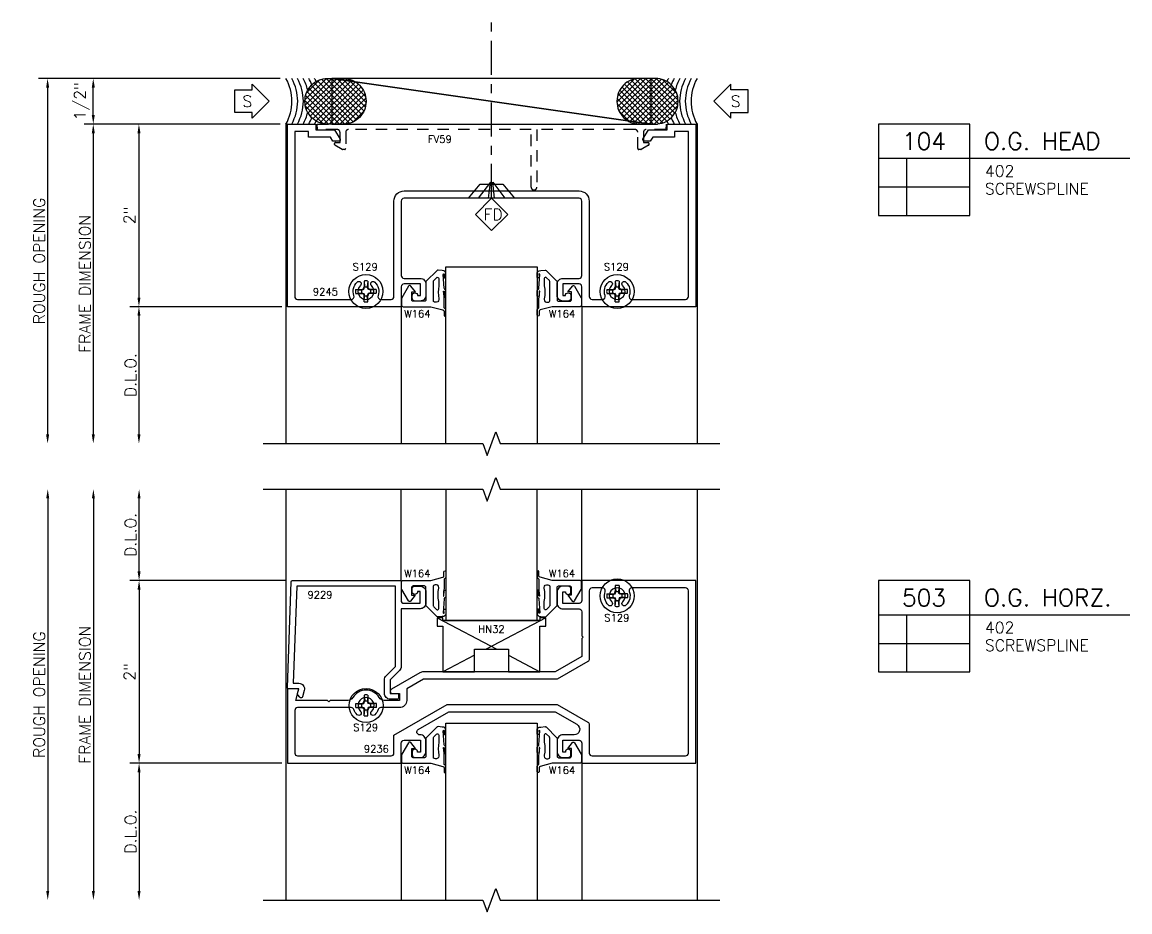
# Model space of a CAD drawing. Header units: inches. Extents: x -1 to 102, y -34 to 13.
# Drawn here: x 85.88 to 98.01, y -26.6 to -16.85 of the extents above; entities that cross this region are included whole.
import ezdxf
from ezdxf.enums import TextEntityAlignment as Align

# ---------------------------------------------------------------- set-up
doc = ezdxf.new("R2010")
doc.units = ezdxf.units.IN
doc.header["$LTSCALE"] = 0.5
doc.header["$MEASUREMENT"] = 0
for name, pattern in [('CENTER', [2, 1.25, -0.25, 0.25, -0.25]), ('CENTER2', [1.125, 0.75, -0.125, 0.125, -0.125]), ('HIDDEN', [0.375, 0.25, -0.125])]:
    doc.linetypes.add(name, pattern=pattern)
for name, color, linetype in [('EFCO_BackerRod', 3, 'Continuous'), ('EFCO_BackerRod_Hatch', 9, 'Continuous'), ('EFCO_Detail_BreakLines', 1, 'Continuous'), ('EFCO_Detail_Dim', 1, 'Continuous'), ('EFCO_Detail_Shims', 5, 'Continuous'), ('EFCO_Detail_Symbols', 5, 'Continuous'), ('EFCO_Detail_Symbols_Text', 3, 'Continuous'), ('EFCO_Die', 7, 'Continuous'), ('EFCO_Die_BackGround', 9, 'Continuous'), ('EFCO_Die_Text', 6, 'Continuous'), ('EFCO_Die_Vinyl', 3, 'Continuous'), ('EFCO_Fasteners', 3, 'Continuous'), ('EFCO_Fasteners_Text', 1, 'Continuous'), ('EFCO_Glass', 4, 'Continuous'), ('EFCO_Glazing_Gasket', 3, 'Continuous'), ('EFCO_GlazingBlock', 3, 'Continuous'), ('EFCO_LT_Center', 1, 'CENTER'), ('EFCO_Silicone', 8, 'Continuous'), ('ZE-ANNO-SYMB', 3, 'Continuous'), ('ZE-GLAZ-FSNR', 3, 'Continuous')]:
    doc.layers.add(name, color=color, linetype=linetype)
doc.styles.add('EFCO', font='arial.ttf')
doc.styles.add('ROMANS', font='romans.shx')
doc.styles.add('simplex', font='simplex.shx')
doc.styles.get("Standard").update_dxf_attribs({"font": 'simplex.shx'})
doc.dimstyles.new('STD1', dxfattribs={"dimtxt": 0.125, "dimasz": 0.1, "dimexe": 0.1, "dimexo": 0.0625, "dimgap": 0.03, "dimtad": 1, "dimdec": 5, "dimzin": 4, "dimdsep": 46, "dimlunit": 4, "dimtxsty": 'EFCO', "dimcen": 0.09, "dimclrd": 1, "dimclre": 1, "dimclrt": 3, "dimazin": 0, "dimtfac": 1, "dimtdec": 5, "dimtmove": 0, "dimatfit": 3, "dimfxl": 1, "dimfrac": 2, "dimtolj": 1, "dimtzin": 0, "dimarcsym": 0})

# ---------------------------------------------------------------- blocks, each defined once
blk = doc.blocks.new('*D346')
at = {"layer": 'Defpoints', "color": 0, "transparency": 16777216}
for p in [(0, 0), (-1.61, -2), (0.015, -2)]:
    blk.add_point(p, dxfattribs=at)
at = {"layer": 'EFCO_Detail_Dim', "color": 1, "lineweight": -2, "transparency": 16777216}
for p, q in [((-0.063, 0), (-1.71, 0)), ((-1.61, -0.1), (-1.61, -1.9)), ((-0.047, -2), (-1.71, -2))]:
    blk.add_line(p, q, dxfattribs=at)
at = {"layer": 'EFCO_Detail_Dim', "color": 1, "transparency": 16777216}
for points in [[(-1.626, -0.1), (-1.593, -0.1), (-1.61, 0)], [(-1.626, -1.9), (-1.593, -1.9), (-1.61, -2)]]:
    blk.add_solid(points, dxfattribs=at)
at = {"layer": 'EFCO_Detail_Dim', "color": 3, "transparency": 16777216, "insert": (-1.714, -1), "char_height": 0.125, "attachment_point": 5, "rotation": 90, "style": 'ROMANS'}
blk.add_mtext('\\A1;2"', dxfattribs=at)
blk = doc.blocks.new('*D347')
at = {"layer": 'Defpoints', "color": 0, "transparency": 16777216}
for p in [(0.015, -2), (-1.61, -3.5), (0, -3.5)]:
    blk.add_point(p, dxfattribs=at)
at = {"layer": 'EFCO_Detail_Dim', "color": 1, "lineweight": -2, "transparency": 16777216}
for p, q in [((-0.047, -2), (-1.71, -2)), ((-1.61, -2.1), (-1.61, -3.4))]:
    blk.add_line(p, q, dxfattribs=at)
at = {"layer": 'EFCO_Detail_Dim', "color": 1, "transparency": 16777216}
for points in [[(-1.626, -2.1), (-1.593, -2.1), (-1.61, -2)], [(-1.626, -3.4), (-1.593, -3.4), (-1.61, -3.5)]]:
    blk.add_solid(points, dxfattribs=at)
at = {"layer": 'EFCO_Detail_Dim', "color": 3, "transparency": 16777216, "insert": (-1.702, -2.75), "char_height": 0.125, "attachment_point": 5, "rotation": 90, "style": 'ROMANS'}
blk.add_mtext('\\A1;D.L.O.', dxfattribs=at)
blk = doc.blocks.new('*D348')
at = {"layer": 'Defpoints', "color": 0, "transparency": 16777216}
for p in [(0, 0), (-2.11, -3.5), (0, -3.5)]:
    blk.add_point(p, dxfattribs=at)
at = {"layer": 'EFCO_Detail_Dim', "color": 1, "lineweight": -2, "transparency": 16777216}
for p, q in [((-0.063, 0), (-2.21, 0)), ((-2.11, -0.1), (-2.11, -3.4))]:
    blk.add_line(p, q, dxfattribs=at)
at = {"layer": 'EFCO_Detail_Dim', "color": 1, "transparency": 16777216}
for points in [[(-2.126, -0.1), (-2.093, -0.1), (-2.11, 0)], [(-2.126, -3.4), (-2.093, -3.4), (-2.11, -3.5)]]:
    blk.add_solid(points, dxfattribs=at)
at = {"layer": 'EFCO_Detail_Dim', "color": 3, "transparency": 16777216, "insert": (-2.202, -1.75), "char_height": 0.125, "attachment_point": 5, "rotation": 90, "style": 'ROMANS'}
blk.add_mtext('\\A1;FRAME DIMENSION', dxfattribs=at)
blk = doc.blocks.new('*D345')
at = {"layer": 'Defpoints', "color": 0, "transparency": 16777216}
for p in [(0.001, 0.5), (-2.61, -3.5), (0, -3.5)]:
    blk.add_point(p, dxfattribs=at)
at = {"layer": 'EFCO_Detail_Dim', "color": 1, "lineweight": -2, "transparency": 16777216}
for p, q in [((-0.062, 0.5), (-2.71, 0.5)), ((-2.61, 0.4), (-2.61, -3.4))]:
    blk.add_line(p, q, dxfattribs=at)
at = {"layer": 'EFCO_Detail_Dim', "color": 1, "transparency": 16777216}
for points in [[(-2.626, 0.4), (-2.593, 0.4), (-2.61, 0.5)], [(-2.626, -3.4), (-2.593, -3.4), (-2.61, -3.5)]]:
    blk.add_solid(points, dxfattribs=at)
at = {"layer": 'EFCO_Detail_Dim', "color": 3, "transparency": 16777216, "insert": (-2.702, -1.5), "char_height": 0.125, "attachment_point": 5, "rotation": 90, "style": 'ROMANS'}
blk.add_mtext('\\A1;ROUGH OPENING', dxfattribs=at)
blk = doc.blocks.new('*D344')
at = {"layer": 'Defpoints', "color": 0, "transparency": 16777216}
for p in [(-2.11, 0.5), (0, 0.5), (0, 0)]:
    blk.add_point(p, dxfattribs=at)
at = {"layer": 'EFCO_Detail_Dim', "color": 1, "lineweight": -2, "transparency": 16777216}
for p, q in [((-0.063, 0.5), (-2.21, 0.5)), ((-2.11, 0.1), (-2.11, 0.4)), ((-0.063, 0), (-2.21, 0))]:
    blk.add_line(p, q, dxfattribs=at)
at = {"layer": 'EFCO_Detail_Dim', "color": 1, "transparency": 16777216}
for points in [[(-2.126, 0.4), (-2.093, 0.4), (-2.11, 0.5)], [(-2.126, 0.1), (-2.093, 0.1), (-2.11, 0)]]:
    blk.add_solid(points, dxfattribs=at)
at = {"layer": 'EFCO_Detail_Dim', "color": 3, "transparency": 16777216, "insert": (-2.235, 0.25), "char_height": 0.125, "attachment_point": 5, "rotation": 90, "style": 'ROMANS'}
blk.add_mtext('\\A1;1/2"', dxfattribs=at)
blk = doc.blocks.new('9245')
at = {"layer": 'EFCO_Die'}
blk.add_lwpolyline([(1.516, 0.124, -0.414214), (1.454, 0.062), (1.397, 0.062, -0.414214), (1.366, 0.093), (1.366, 0.122, -1), (1.426, 0.122), (1.456, 0.122), (1.456, 0.25), (1.277, 0.25, 0.414214), (1.246, 0.219), (1.246, 0), (0, 0), (0, 2), (0.312, 2), (0.312, 1.938), (0.517, 1.938), (0.577, 1.834, -0.57735), (0.564, 1.812), (0.498, 1.812), (0.471, 1.858), (0.232, 1.858), (0.232, 1.92), (0.08, 1.92), (0.08, 0.111, 0.414214), (0.111, 0.08), (0.698, 0.08, 0.515676), (0.728, 0.121, -0.296645), (0.764, 0.269, -1), (0.8, 0.232, 2.536999), (0.92, 0.232, -1), (0.956, 0.269, -0.296645), (0.992, 0.121, 0.515676), (1.022, 0.08), (1.135, 0.08, 0.414214), (1.166, 0.111), (1.166, 1.157, -0.414214), (1.277, 1.268), (3.193, 1.268, -0.414214), (3.304, 1.157), (3.304, 0.111, 0.414214), (3.335, 0.08), (3.448, 0.08, 0.515676), (3.478, 0.121, -0.296645), (3.514, 0.269, -1), (3.55, 0.232, 2.536999), (3.67, 0.232, -1), (3.706, 0.269, -0.296645), (3.742, 0.121, 0.515676), (3.772, 0.08), (4.359, 0.08, 0.414214), (4.39, 0.111), (4.39, 1.92), (4.238, 1.92), (4.238, 1.858), (3.999, 1.858), (3.972, 1.812), (3.906, 1.812, -0.57735), (3.893, 1.834), (3.953, 1.938), (4.158, 1.938), (4.158, 2), (4.47, 2), (4.47, 0), (3.224, 0), (3.224, 0.219, 0.414214), (3.193, 0.25), (3.014, 0.25), (3.014, 0.122), (3.044, 0.122, -1), (3.104, 0.122), (3.104, 0.093, -0.414214), (3.073, 0.062), (3.016, 0.062, -0.414214), (2.954, 0.124), (2.954, 0.248, -0.414214), (3.016, 0.31), (3.193, 0.31, 0.414214), (3.224, 0.341), (3.224, 1.157, 0.414214), (3.193, 1.188), (1.277, 1.188, 0.414214), (1.246, 1.157), (1.246, 0.341, 0.414214), (1.277, 0.31), (1.454, 0.31, -0.414214), (1.516, 0.248)], format="xyb", close=True, dxfattribs=at)
at = {"layer": 'EFCO_Die_Text', "ltscale": 0.5, "style": 'ROMANS', "flags": 8}
blk.add_attdef('DIENO', text='', height=0.08, dxfattribs=at).set_placement((0.416, 0.164), align=Align.MIDDLE_CENTER)
blk = doc.blocks.new('SLQ8HD')
at = {"layer": 'EFCO_Fasteners'}
for p, q in [((-0.113, 0.021), (-0.05, 0.021)), ((-0.113, 0.021), (-0.049, 0.015)), ((-0.05, 0.021), (-0.028, 0.028)), ((-0.049, 0.015), (-0.05, 0.021)), ((-0.049, 0.015), (-0.023, 0.023)), ((-0.049, 0.015), (-0.049, -0.015)), ((-0.028, 0.028), (-0.021, 0.05)), ((-0.023, 0.023), (-0.028, 0.028)), ((-0.023, 0.023), (-0.015, 0.049)), ((-0.021, 0.113), (-0.021, 0.05)), ((-0.021, 0.113), (-0.015, 0.049)), ((-0.015, 0.049), (-0.021, 0.05)), ((-0.015, 0.049), (0.015, 0.049)), ((0.021, 0.113), (0.015, 0.049)), ((0.015, 0.049), (0.021, 0.05)), ((0.023, 0.023), (0.015, 0.049)), ((0.021, 0.113), (0.021, 0.05)), ((0.028, 0.028), (0.021, 0.05)), ((0.023, 0.023), (0.028, 0.028)), ((0.049, 0.015), (0.023, 0.023)), ((0.05, 0.021), (0.028, 0.028)), ((0.049, 0.015), (0.05, 0.021)), ((0.113, 0.021), (0.049, 0.015)), ((0.049, 0.015), (0.049, -0.015)), ((0.113, 0.021), (0.05, 0.021)), ((-0.113, -0.021), (-0.049, -0.015)), ((-0.113, -0.021), (-0.05, -0.021)), ((-0.049, -0.015), (-0.05, -0.021)), ((-0.05, -0.021), (-0.028, -0.028)), ((-0.049, -0.015), (-0.023, -0.023)), ((-0.023, -0.023), (-0.028, -0.028)), ((-0.028, -0.028), (-0.021, -0.05)), ((-0.023, -0.023), (-0.015, -0.049)), ((-0.015, -0.049), (-0.021, -0.05)), ((-0.021, -0.113), (-0.015, -0.049)), ((-0.021, -0.113), (-0.021, -0.05)), ((-0.015, -0.049), (0.015, -0.049)), ((0.023, -0.023), (0.015, -0.049)), ((0.015, -0.049), (0.021, -0.05)), ((0.021, -0.113), (0.015, -0.049)), ((0.028, -0.028), (0.021, -0.05)), ((0.021, -0.113), (0.021, -0.05)), ((0.049, -0.015), (0.023, -0.023)), ((0.023, -0.023), (0.028, -0.028)), ((0.05, -0.021), (0.028, -0.028)), ((0.049, -0.015), (0.05, -0.021)), ((0.113, -0.021), (0.049, -0.015)), ((0.113, -0.021), (0.05, -0.021))]:
    blk.add_line(p, q, dxfattribs=at)
blk.add_circle((0, 0), 0.186, dxfattribs=at)
for start, end in [(169.5432, 190.4568), (79.5432, 100.4568), (349.5432, 10.4568), (259.5432, 280.4568)]:
    blk.add_arc((0, 0), 0.115, start, end, dxfattribs=at)
blk = doc.blocks.new('S129HD')
at = {"layer": 'EFCO_Fasteners'}
blk.add_blockref('SLQ8HD', (0, 0), dxfattribs=at)
blk = doc.blocks.new('Callout')
at = {"layer": 'EFCO_Detail_Symbols'}
for p, q in [((0, 0), (0, -1)), ((1, 0), (0, 0)), ((1, -1), (1, 0)), ((0, -0.375), (1, -0.375)), ((0.313, -1), (0.313, -0.375)), ((1, -0.375), (2.753, -0.375)), ((0, -0.688), (1, -0.688)), ((0, -1), (1, -1))]:
    blk.add_line(p, q, dxfattribs=at)
at = {"layer": 'EFCO_Detail_Symbols_Text'}
for tag, height, p in [('DETAIL', 0.188, (0.5, -0.188)), ('SIM.', 0.125, (-0.24, -0.531)), ('REF.', 0.125, (0.156, -0.531)), ('REF.', 0.125, (0.657, -0.531)), ('SIM.', 0.125, (-0.24, -0.844)), ('REF.', 0.125, (0.156, -0.844)), ('REF.', 0.125, (0.657, -0.844))]:
    blk.add_attdef(tag, text='', height=height, dxfattribs=at).set_placement(p, align=Align.MIDDLE_CENTER)
for tag, height, p in [('DES.', 0.188, (1.155, -0.188)), ('SERIES', 0.125, (1.167, -0.515))]:
    blk.add_attdef(tag, text='', height=height, dxfattribs=at).set_placement(p, align=Align.MIDDLE_LEFT)
for p in [(1.167, -0.772), (1.167, -0.965)]:
    blk.add_attdef('MISC.', p, '', height=0.125, dxfattribs=at)
blk = doc.blocks.new('*U351')
at = {"layer": 'EFCO_BackerRod_Hatch'}
h = blk.add_hatch(dxfattribs=at)
h.set_pattern_fill('ANSI37', color=256, scale=0.333333, style=0)
h.set_pattern_definition([(45, (-2e-13, 0.5), (-0.0294628, 0.0294628), []), (135, (-2e-13, 0.5), (-0.0294628, -0.0294628), [])])
h.paths.add_polyline_path([(0.207, 0.25, 0.416578), (0.455, 0), (0.629, 0, 0.416578), (0.877, 0.25, 0.416578), (0.629, 0.5), (0.455, 0.5, 0.416578)])
h = blk.add_hatch(dxfattribs=at)
h.set_pattern_fill('ANSI37', color=256, scale=0.333333, style=0)
h.set_pattern_definition([(135, (4.5, 0.5), (0.0294628, 0.0294628), []), (45, (4.5, 0.5), (0.0294628, -0.0294628), [])])
h.paths.add_polyline_path([(4.045, 0.5), (3.871, 0.5, 0.416578), (3.623, 0.25, 0.416578), (3.871, 0), (4.045, 0, 0.416578), (4.293, 0.25, 0.416578)])
at = {"layer": 'EFCO_BackerRod'}
for points in [[(0.207, 0.248), (0.207, 0.252, -0.414214), (0.455, 0.5), (0.629, 0.5, -0.414214), (0.877, 0.252), (0.877, 0.248, -0.414214), (0.629, 0), (0.455, 0, -0.414214)], [(4.293, 0.248), (4.293, 0.252, 0.414214), (4.045, 0.5), (3.871, 0.5, 0.414214), (3.623, 0.252), (3.623, 0.248, 0.414214), (3.871, 0), (4.045, 0, 0.414214)]]:
    blk.add_lwpolyline(points, format="xyb", close=True, dxfattribs=at)
at = {"layer": 'EFCO_Detail_Shims'}
for points in [[(0.501, 0.5), (0.501, 0), (3.999, 0), (3.999, 0.5)], [(0.501, 0.5), (3.999, 0)]]:
    blk.add_lwpolyline(points, close=True, dxfattribs=at)
at = {"layer": 'EFCO_Detail_Symbols'}
for points in [[(-0.185, 0.25), (-0.372, 0.063), (-0.372, 0.125), (-0.56, 0.125), (-0.56, 0.375), (-0.372, 0.375), (-0.372, 0.438)], [(4.685, 0.25), (4.872, 0.063), (4.872, 0.125), (5.06, 0.125), (5.06, 0.375), (4.872, 0.375), (4.872, 0.438)]]:
    blk.add_lwpolyline(points, close=True, dxfattribs=at)
at = {"layer": 'EFCO_Silicone'}
for centre, start, end in [((-0.445, 0.25), 330.6454, 29.3546), ((-0.382, 0.25), 330.6454, 29.3546), ((-0.32, 0.25), 330.6454, 29.3546), ((-0.257, 0.25), 13.8889, 29.3546), ((-0.195, 0.25), 20.708, 29.3546), ((-0.132, 0.25), 25.0834, 29.3546), ((4.632, 0.25), 150.6454, 154.9166), ((4.695, 0.25), 150.6454, 159.292), ((4.757, 0.25), 150.6454, 166.1111), ((4.82, 0.25), 150.6454, 209.3546), ((4.882, 0.25), 150.6454, 209.3546), ((4.945, 0.25), 150.6454, 209.3546), ((-0.257, 0.25), 330.6454, 346.1111), ((4.757, 0.25), 193.8889, 209.3546), ((-0.195, 0.25), 330.6454, 339.292), ((-0.132, 0.25), 330.6454, 334.9166), ((4.632, 0.25), 205.0834, 209.3546), ((4.695, 0.25), 200.708, 209.3546)]:
    blk.add_arc(centre, 0.51, start, end, dxfattribs=at)
at = {"layer": 'EFCO_Detail_Symbols_Text', "style": 'simplex'}
for rotation, p in [(360, (-0.423, 0.25)), (0, (4.923, 0.25))]:
    blk.add_text('S', height=0.125, rotation=rotation, dxfattribs=at).set_placement(p, align=Align.MIDDLE_CENTER)
blk = doc.blocks.new('FV59')
at = {"layer": 'EFCO_Die_Vinyl', "linetype": 'HIDDEN'}
blk.add_lwpolyline([(0.09, 0.322), (0.268, 0.322, -0.414214), (0.278, 0.312), (0.278, 0.289, -0.131652), (0.277, 0.284), (0.231, 0.205, -0.767327), (0.203, 0.212), (0.203, 0.26), (0.09, 0.26, 0.414214), (0.06, 0.23), (0.06, 0.015), (0, 0.01), (0, 3.832), (0.06, 3.827), (0.06, 3.612, 0.414214), (0.09, 3.582), (0.203, 3.582), (0.203, 3.63, -0.767327), (0.231, 3.638), (0.277, 3.558, -0.131652), (0.278, 3.553), (0.278, 3.53, -0.414214), (0.268, 3.52), (0.09, 3.52, 0.414214), (0.06, 3.49), (0.06, 2.415), (0.691, 2.415, -0.414214), (0.722, 2.384, -0.414214), (0.691, 2.353), (0.06, 2.353), (0.06, 0.352, 0.414214)], format="xyb", close=True, dxfattribs=at)
at = {"layer": 'EFCO_Die_Text', "style": 'ROMANS', "flags": 8}
blk.add_attdef('VINO', text='', height=0.08, rotation=90, dxfattribs=at).set_placement((0.165, 1.353), align=Align.MIDDLE_CENTER)
blk = doc.blocks.new('s40Xg414HD')
at = {"layer": 'EFCO_Die_BackGround'}
for p, q in [((0, 0), (0, -1.5)), ((1.978, 0), (1.978, -1.5))]:
    blk.add_line(p, q, dxfattribs=at)
at = {"layer": 'EFCO_Glass'}
blk.add_lwpolyline([(0.489, -1.5), (0.489, 0.438), (1.489, 0.438), (1.489, -1.5)], dxfattribs=at)
at = {"layer": 'EFCO_Glazing_Gasket'}
for points in [[(0.27, 0.075, -0.414214), (0.255, 0.06), (0.13, 0.06, -0.414214), (0.115, 0.075), (0.115, 0.162), (0.155, 0.162), (0.104, 0.226, 0.526181), (0.079, 0.224), (0.007, 0.098, 0.131651), (0.005, 0.091), (0.005, 0.015, 0.414214), (0.02, 0), (0.325, 0), (0.457, -0.035, -0.339454), (0.469, -0.05), (0.469, -0.094, 0.999995), (0.489, -0.094), (0.489, -0.035, 0.339454), (0.477, -0.02, -0.265356), (0.47, -0.006), (0.47, 0.077), (0.469, 0.113), (0.462, 0.168, -0.540308), (0.466, 0.171), (0.469, 0.168), (0.469, 0.115, 1), (0.489, 0.115), (0.489, 0.175, 0.303409), (0.479, 0.189, -0.339454), (0.47, 0.202), (0.461, 0.354, -0.493143), (0.471, 0.359), (0.469, 0.322, 0.999997), (0.489, 0.327), (0.489, 0.374), (0.476, 0.389), (0.467, 0.393), (0.45, 0.395), (0.403, 0.4, 0.198916), (0.392, 0.396), (0.274, 0.278, 0.198912), (0.27, 0.267)], [(1.704, 0.278, -0.198912), (1.708, 0.267), (1.708, 0.075, 0.414214), (1.723, 0.06), (1.848, 0.06, 0.414214), (1.863, 0.075), (1.863, 0.162), (1.823, 0.162), (1.874, 0.226, -0.526181), (1.899, 0.224), (1.971, 0.098, -0.131651), (1.973, 0.091), (1.973, 0.015, -0.414214), (1.958, 0), (1.653, 0), (1.521, -0.035, 0.339454), (1.509, -0.05), (1.509, -0.094, -0.999995), (1.489, -0.094), (1.489, -0.035, -0.339454), (1.501, -0.02, 0.265356), (1.508, -0.006), (1.508, 0.077), (1.509, 0.113), (1.516, 0.168, 0.540308), (1.512, 0.171), (1.509, 0.168), (1.509, 0.115, -1), (1.489, 0.115), (1.489, 0.175, -0.303409), (1.499, 0.189, 0.339454), (1.508, 0.202), (1.517, 0.354, 0.493143), (1.507, 0.359), (1.509, 0.322, -0.999997), (1.489, 0.327), (1.489, 0.374), (1.502, 0.389), (1.511, 0.393), (1.528, 0.395), (1.575, 0.4, -0.198916), (1.586, 0.396)]]:
    blk.add_lwpolyline(points, format="xyb", close=True, dxfattribs=at)
for points in [[(0.412, 0.086), (0.412, 0.077, -0.493145), (0.374, 0.048), (0.363, 0.051, -0.339452), (0.352, 0.065), (0.352, 0.277, -0.198921), (0.356, 0.287), (0.386, 0.317, -0.66817), (0.412, 0.307), (0.412, 0.229, 0.098096), (0.412, 0.086)], [(1.566, 0.086), (1.566, 0.077, 0.493145), (1.604, 0.048), (1.615, 0.051, 0.339452), (1.626, 0.065), (1.626, 0.277, 0.198921), (1.622, 0.287), (1.592, 0.317, 0.66817), (1.566, 0.307), (1.566, 0.229, -0.098096), (1.566, 0.086)]]:
    blk.add_lwpolyline(points, format="xyb", dxfattribs=at)
at = {"layer": 'EFCO_Die_Text', "color": 1, "style": 'simplex'}
for p in [(0.033, -0.117), (1.617, -0.117)]:
    blk.add_text('W164', height=0.08, dxfattribs=at).set_placement(p)
blk = doc.blocks.new('Generic FD Symbol')
at = {"layer": 'EFCO_Detail_Symbols'}
blk.add_lwpolyline([(0.177, 0.177), (0, 0), (0.177, -0.177), (0.354, 0)], close=True, dxfattribs=at)
at = {"layer": 'EFCO_LT_Center', "color": 1, "linetype": 'CENTER2'}
blk.add_line((0, 0), (-1.928, 0), dxfattribs=at)
at = {"layer": 'EFCO_Detail_Symbols_Text', "color": 3, "style": 'simplex'}
blk.add_text('FD', height=0.125, rotation=90, dxfattribs=at).set_placement((0.24, 0.018), align=Align.CENTER)
blk = doc.blocks.new('AB2')
at = {"layer": 'ZE-GLAZ-FSNR'}
blk.add_lwpolyline([(-0.253, 0), (-0.125, 0.152), (0.125, 0.152), (0.253, 0)], close=True, dxfattribs=at)
for points in [[(-0.032, 0), (-0.013, 0.176), (-0.146, 0)], [(0.032, 0), (0.013, 0.176), (0.146, 0)]]:
    blk.add_lwpolyline(points, dxfattribs=at)
at = {"layer": 'ZE-ANNO-SYMB', "rotation": 270}
blk.add_blockref('Generic FD Symbol', (0, 0), dxfattribs=at)
blk = doc.blocks.new('*D357')
at = {"layer": 'Defpoints', "color": 0, "transparency": 16777216}
for p in [(-1.602, 1), (0.006, 1), (0.062, 0)]:
    blk.add_point(p, dxfattribs=at)
at = {"layer": 'EFCO_Detail_Dim', "color": 1, "lineweight": -2, "transparency": 16777216}
for p, q in [((-1.602, 0.1), (-1.602, 0.9)), ((0, 0), (-1.702, 0))]:
    blk.add_line(p, q, dxfattribs=at)
at = {"layer": 'EFCO_Detail_Dim', "color": 1, "transparency": 16777216}
for points in [[(-1.619, 0.9), (-1.586, 0.9), (-1.602, 1)], [(-1.619, 0.1), (-1.586, 0.1), (-1.602, 0)]]:
    blk.add_solid(points, dxfattribs=at)
at = {"layer": 'EFCO_Detail_Dim', "color": 3, "transparency": 16777216, "insert": (-1.695, 0.5), "char_height": 0.125, "attachment_point": 5, "rotation": 90, "style": 'ROMANS'}
blk.add_mtext('\\A1;D.L.O.', dxfattribs=at)
blk = doc.blocks.new('*D358')
at = {"layer": 'Defpoints', "color": 0, "transparency": 16777216}
for p in [(0.023, -2), (-1.602, -3.5), (0.006, -3.5)]:
    blk.add_point(p, dxfattribs=at)
at = {"layer": 'EFCO_Detail_Dim', "color": 1, "lineweight": -2, "transparency": 16777216}
for p, q in [((-0.04, -2), (-1.702, -2)), ((-1.602, -2.1), (-1.602, -3.4))]:
    blk.add_line(p, q, dxfattribs=at)
at = {"layer": 'EFCO_Detail_Dim', "color": 1, "transparency": 16777216}
for points in [[(-1.619, -2.1), (-1.586, -2.1), (-1.602, -2)], [(-1.619, -3.4), (-1.586, -3.4), (-1.602, -3.5)]]:
    blk.add_solid(points, dxfattribs=at)
at = {"layer": 'EFCO_Detail_Dim', "color": 3, "transparency": 16777216, "insert": (-1.695, -2.75), "char_height": 0.125, "attachment_point": 5, "rotation": 90, "style": 'ROMANS'}
blk.add_mtext('\\A1;D.L.O.', dxfattribs=at)
blk = doc.blocks.new('*D359')
at = {"layer": 'Defpoints', "color": 0, "transparency": 16777216}
for p in [(0.062, 0), (-1.602, -2), (0.023, -2)]:
    blk.add_point(p, dxfattribs=at)
at = {"layer": 'EFCO_Detail_Dim', "color": 1, "lineweight": -2, "transparency": 16777216}
for p, q in [((0, 0), (-1.702, 0)), ((-1.602, -0.1), (-1.602, -1.9)), ((-0.04, -2), (-1.702, -2))]:
    blk.add_line(p, q, dxfattribs=at)
at = {"layer": 'EFCO_Detail_Dim', "color": 1, "transparency": 16777216}
for points in [[(-1.619, -0.1), (-1.586, -0.1), (-1.602, 0)], [(-1.619, -1.9), (-1.586, -1.9), (-1.602, -2)]]:
    blk.add_solid(points, dxfattribs=at)
at = {"layer": 'EFCO_Detail_Dim', "color": 3, "transparency": 16777216, "insert": (-1.707, -1), "char_height": 0.125, "attachment_point": 5, "rotation": 90, "style": 'ROMANS'}
blk.add_mtext('\\A1;2"', dxfattribs=at)
blk = doc.blocks.new('*D360')
at = {"layer": 'Defpoints', "color": 0, "transparency": 16777216}
for p in [(0.006, 1), (-2.102, -3.5), (0.006, -3.5)]:
    blk.add_point(p, dxfattribs=at)
at = {"layer": 'EFCO_Detail_Dim', "color": 1, "lineweight": -2, "transparency": 16777216}
blk.add_line((-2.102, 0.9), (-2.102, -3.4), dxfattribs=at)
at = {"layer": 'EFCO_Detail_Dim', "color": 1, "transparency": 16777216}
for points in [[(-2.119, 0.9), (-2.086, 0.9), (-2.102, 1)], [(-2.119, -3.4), (-2.086, -3.4), (-2.102, -3.5)]]:
    blk.add_solid(points, dxfattribs=at)
at = {"layer": 'EFCO_Detail_Dim', "color": 3, "transparency": 16777216, "insert": (-2.195, -1.25), "char_height": 0.125, "attachment_point": 5, "rotation": 90, "style": 'ROMANS'}
blk.add_mtext('\\A1;FRAME DIMENSION', dxfattribs=at)
blk = doc.blocks.new('*D361')
at = {"layer": 'Defpoints', "color": 0, "transparency": 16777216}
for p in [(0.006, 1), (-2.602, -3.5), (0.006, -3.5)]:
    blk.add_point(p, dxfattribs=at)
at = {"layer": 'EFCO_Detail_Dim', "color": 1, "lineweight": -2, "transparency": 16777216}
blk.add_line((-2.602, 0.9), (-2.602, -3.4), dxfattribs=at)
at = {"layer": 'EFCO_Detail_Dim', "color": 1, "transparency": 16777216}
for points in [[(-2.619, 0.9), (-2.586, 0.9), (-2.602, 1)], [(-2.619, -3.4), (-2.586, -3.4), (-2.602, -3.5)]]:
    blk.add_solid(points, dxfattribs=at)
at = {"layer": 'EFCO_Detail_Dim', "color": 3, "transparency": 16777216, "insert": (-2.695, -1.25), "char_height": 0.125, "attachment_point": 5, "rotation": 90, "style": 'ROMANS'}
blk.add_mtext('\\A1;ROUGH OPENING', dxfattribs=at)
blk = doc.blocks.new('9236')
at = {"layer": 'EFCO_Die'}
for points in [[(3.223, 2), (3.223, 1.781, -0.414214), (3.192, 1.75), (3.013, 1.75), (3.013, 1.878), (3.043, 1.878, 1), (3.103, 1.878), (3.103, 1.907, 0.414214), (3.072, 1.938), (3.015, 1.938, 0.414214), (2.953, 1.876), (2.953, 1.752, 0.414214), (3.015, 1.69), (3.192, 1.69, -0.414214), (3.223, 1.659), (3.223, 1.395), (3.238, 1.38), (3.223, 1.365), (3.223, 1.168), (2.932, 1), (1.489, 1, 0.131652), (1.449, 0.989), (1.138, 0.81, 0.767327), (1.15, 0.763), (1.225, 0.763), (1.225, 0.688), (1.057, 0.688, -0.2639), (1.004, 0.718, 0.567309), (0.716, 0.718, -0.2639), (0.663, 0.688), (0.469, 0.688), (0.454, 0.673), (0.439, 0.688), (0.092, 0.688), (0.125, 0.813), (0, 0.813), (0, 0), (1.245, 0), (1.245, 0.219, -0.414214), (1.276, 0.25), (1.455, 0.25), (1.455, 0.122), (1.425, 0.122, 1), (1.365, 0.122), (1.365, 0.093, 0.414214), (1.396, 0.062), (1.453, 0.062, 0.414214), (1.515, 0.124), (1.515, 0.248, 0.414214), (1.453, 0.31), (1.448, 0.31, -0.767327), (1.432, 0.368), (1.768, 0.562), (2.932, 0.562), (3.168, 0.426, -0.767327), (3.137, 0.31), (3.015, 0.31, 0.414214), (2.953, 0.248), (2.953, 0.124, 0.414214), (3.015, 0.062), (3.072, 0.062, 0.414214), (3.103, 0.093), (3.103, 0.122, 1), (3.043, 0.122), (3.013, 0.122), (3.013, 0.25), (3.192, 0.25, -0.414214), (3.223, 0.219), (3.223, 0), (4.469, 0), (4.469, 2)], [(4.358, 1.92), (3.771, 1.92, 0.517638), (3.742, 1.879, -0.298331), (3.706, 1.73, -1), (3.67, 1.767, 2.536999), (3.55, 1.767, -1), (3.514, 1.73, -0.298331), (3.478, 1.879, 0.517638), (3.449, 1.92), (3.334, 1.92, 0.414214), (3.303, 1.889), (3.303, 1.14, -0.267949), (3.288, 1.113), (2.953, 0.92), (1.489, 0.92), (1.305, 0.814), (1.305, 0.688, -0.414214), (1.225, 0.608), (1.022, 0.608, 0.321248), (0.993, 0.587, -0.123726), (0.956, 0.53, -1), (0.92, 0.567, 2.536999), (0.8, 0.567, -1), (0.764, 0.53, -0.123726), (0.727, 0.587, 0.321248), (0.698, 0.608), (0.111, 0.608, 0.414214), (0.08, 0.577), (0.08, 0.111, 0.414214), (0.111, 0.08), (1.134, 0.08, 0.414214), (1.165, 0.111), (1.165, 0.306), (1.747, 0.642), (2.953, 0.642), (3.288, 0.449, -0.267949), (3.303, 0.422), (3.303, 0.111, 0.414214), (3.334, 0.08), (4.358, 0.08, 0.414214), (4.389, 0.111), (4.389, 1.889, 0.414214)]]:
    blk.add_lwpolyline(points, format="xyb", close=True, dxfattribs=at)
at = {"layer": 'EFCO_Die_Text', "ltscale": 0.5, "style": 'ROMANS', "flags": 8}
blk.add_attdef('DIENO', text='', height=0.08, dxfattribs=at).set_placement((0.973, 0.156), align=Align.MIDDLE_CENTER)
blk = doc.blocks.new('9229')
at = {"layer": 'EFCO_Die'}
blk.add_lwpolyline([(-1.182, 1.126), (-0.101, 1.126), (-0.064, 0.062), (-0.124, 0.062, 0.493145), (-0.184, -0.016), (-0.166, -0.085, 0.618819), (-0.135, -0.091), (-0.114, -0.064, 0.235469), (-0.111, -0.051), (-0.124, 0), (-0.015, 0, 0.424475), (0, 0.016), (-0.04, 1.174, 0.404026), (-0.055, 1.188), (-1.229, 1.188, 0.414214), (-1.244, 1.173), (-1.244, 0.969, -0.414214), (-1.275, 0.938), (-1.454, 0.938), (-1.454, 1.066), (-1.424, 1.066, 1), (-1.364, 1.066), (-1.364, 1.095, 0.414214), (-1.395, 1.126), (-1.452, 1.126, 0.414214), (-1.514, 1.064), (-1.514, 0.94, 0.414214), (-1.452, 0.878), (-1.244, 0.878), (-1.244, 0.246, 0.198912), (-1.226, 0.202), (-1.124, 0.1), (-1.124, -0.05), (-1.202, -0.05, 0.414214), (-1.217, -0.065), (-1.217, -0.097, 0.414214), (-1.202, -0.112), (-1.124, -0.112, 0.414214), (-1.062, -0.05), (-1.062, 0.1, 0.198912), (-1.081, 0.144), (-1.182, 0.246)], format="xyb", close=True, dxfattribs=at)
at = {"layer": 'EFCO_Die_Text', "ltscale": 0.5, "style": 'simplex', "flags": 8}
blk.add_attdef('DIENO', text='', height=0.08, dxfattribs=at).set_placement((-0.356, 1.031), align=Align.MIDDLE_CENTER)
blk = doc.blocks.new('hn32')
at = {"layer": 'EFCO_GlazingBlock'}
for p, q in [((-0.063, 0.593), (0.588, 0.25)), ((1.125, 0.593), (0.474, 0.25)), ((0.344, 0.181), (0, 0)), ((0.718, 0.181), (1.062, 0))]:
    blk.add_line(p, q, dxfattribs=at)
blk.add_lwpolyline([(1.062, 0), (1.062, 0.5), (1.125, 0.5), (1.125, 0.593), (1.062, 0.593), (1.062, 0.562), (0, 0.562), (0, 0.593), (-0.063, 0.593), (-0.063, 0.5), (0, 0.5), (0, 0), (0.344, 0), (0.344, 0.25), (0.718, 0.25), (0.718, 0)], close=True, dxfattribs=at)
at = {"layer": 'EFCO_Die_Text', "style": 'simplex', "flags": 8}
blk.add_attdef('BKNO', text='', height=0.08, dxfattribs=at).set_placement((0.531, 0.468), align=Align.MIDDLE_CENTER)
blk = doc.blocks.new('s40Xg414SL')
at = {"layer": 'EFCO_Die_BackGround'}
for p, q in [((0, 0), (0, 1)), ((1.978, 0), (1.978, 1))]:
    blk.add_line(p, q, dxfattribs=at)
at = {"layer": 'EFCO_Glass'}
blk.add_lwpolyline([(0.489, 1), (0.489, -0.438), (1.489, -0.438), (1.489, 1)], dxfattribs=at)
at = {"layer": 'EFCO_Glazing_Gasket'}
for points in [[(0.27, -0.075, 0.414214), (0.255, -0.06), (0.13, -0.06, 0.414214), (0.115, -0.075), (0.115, -0.162), (0.155, -0.162), (0.104, -0.226, -0.526181), (0.079, -0.224), (0.007, -0.098, -0.131651), (0.005, -0.091), (0.005, -0.015, -0.414214), (0.02, 0), (0.325, 0), (0.457, 0.035, 0.339454), (0.469, 0.05), (0.469, 0.094, -0.999995), (0.489, 0.094), (0.489, 0.035, -0.339454), (0.477, 0.02, 0.265356), (0.47, 0.006), (0.47, -0.077), (0.469, -0.113), (0.462, -0.168, 0.540308), (0.466, -0.171), (0.469, -0.168), (0.469, -0.115, -1), (0.489, -0.115), (0.489, -0.175, -0.303409), (0.479, -0.189, 0.339454), (0.47, -0.202), (0.461, -0.354, 0.493143), (0.471, -0.359), (0.469, -0.322, -0.999997), (0.489, -0.327), (0.489, -0.374), (0.476, -0.389), (0.467, -0.393), (0.45, -0.395), (0.403, -0.4, -0.198916), (0.392, -0.396), (0.274, -0.278, -0.198912), (0.27, -0.267)], [(1.704, -0.278, 0.198912), (1.708, -0.267), (1.708, -0.075, -0.414214), (1.723, -0.06), (1.848, -0.06, -0.414214), (1.863, -0.075), (1.863, -0.162), (1.823, -0.162), (1.874, -0.226, 0.526181), (1.899, -0.224), (1.971, -0.098, 0.131651), (1.973, -0.091), (1.973, -0.015, 0.414214), (1.958, 0), (1.653, 0), (1.521, 0.035, -0.339454), (1.509, 0.05), (1.509, 0.094, 0.999995), (1.489, 0.094), (1.489, 0.035, 0.339454), (1.501, 0.02, -0.265356), (1.508, 0.006), (1.508, -0.077), (1.509, -0.113), (1.516, -0.168, -0.540308), (1.512, -0.171), (1.509, -0.168), (1.509, -0.115, 1), (1.489, -0.115), (1.489, -0.175, 0.303409), (1.499, -0.189, -0.339454), (1.508, -0.202), (1.517, -0.354, -0.493143), (1.507, -0.359), (1.509, -0.322, 0.999997), (1.489, -0.327), (1.489, -0.374), (1.502, -0.389), (1.511, -0.393), (1.528, -0.395), (1.575, -0.4, 0.198916), (1.586, -0.396)]]:
    blk.add_lwpolyline(points, format="xyb", close=True, dxfattribs=at)
for points in [[(0.412, -0.086), (0.412, -0.077, 0.493145), (0.374, -0.048), (0.363, -0.051, 0.339452), (0.352, -0.065), (0.352, -0.277, 0.198921), (0.356, -0.287), (0.386, -0.317, 0.66817), (0.412, -0.307), (0.412, -0.229, -0.098096), (0.412, -0.086)], [(1.566, -0.086), (1.566, -0.077, -0.493145), (1.604, -0.048), (1.615, -0.051, -0.339452), (1.626, -0.065), (1.626, -0.277, -0.198921), (1.622, -0.287), (1.592, -0.317, -0.66817), (1.566, -0.307), (1.566, -0.229, 0.098096), (1.566, -0.086)]]:
    blk.add_lwpolyline(points, format="xyb", dxfattribs=at)
at = {"layer": 'EFCO_GlazingBlock'}
blk.add_blockref('hn32', (0.458, -1.001), dxfattribs=at).add_auto_attribs({'BKNO': 'HN32'})
at = {"layer": 'EFCO_Die_Text', "color": 1, "style": 'simplex'}
for p in [(0.033, 0.037), (1.617, 0.037)]:
    blk.add_text('W164', height=0.08, dxfattribs=at).set_placement(p)
blk = doc.blocks.new('s402d104', base_point=(0, 0))
at = {"layer": 'EFCO_Detail_BreakLines'}
blk.add_lwpolyline([(-0.25, -3.5), (2.15625, -3.5), (2.203125, -3.628788), (2.296875, -3.371212), (2.34375, -3.5), (4.75, -3.5)], dxfattribs=at)
at = {"layer": 'EFCO_Die_BackGround'}
for points in [[(0.0155, 0), (0, 0), (0, -3.5)], [(4.4855, 0), (4.5, 0), (4.5, -3.5)]]:
    blk.add_lwpolyline(points, dxfattribs=at)
at = {"layer": 'EFCO_Detail_Symbols'}
blk.add_blockref('*U351', (0, 0), dxfattribs=at)
ref = blk.add_blockref('Callout', (6.485472, 0), dxfattribs=at)
ref.add_attrib('DETAIL', '104', dxfattribs={"layer": 'EFCO_Detail_Symbols_Text', "height": 0.1875}).set_placement((6.985472, -0.1875), align=Align.MIDDLE_CENTER)
ref.add_attrib('DES.', 'O.G. HEAD', dxfattribs={"layer": 'EFCO_Detail_Symbols_Text', "height": 0.1875}).set_placement((7.640144, -0.1875), align=Align.MIDDLE_LEFT)
ref.add_attrib('SERIES', '402', dxfattribs={"layer": 'EFCO_Detail_Symbols_Text', "height": 0.125}).set_placement((7.652455, -0.51545), align=Align.MIDDLE_LEFT)
ref.add_attrib('MISC.', 'SCREWSPLINE', (7.652455, -0.771558), dxfattribs={"layer": 'EFCO_Detail_Symbols_Text', "height": 0.125})
at = {"layer": 'EFCO_Die'}
ref = blk.add_blockref('9245', (0.0155, -2), dxfattribs=at)
ref.add_attrib('DIENO', '9245', dxfattribs={"layer": 'EFCO_Die_Text', "ltscale": 0.5, "height": 0.08, "style": 'ROMANS'}).set_placement((0.431654, -1.836346), align=Align.MIDDLE_CENTER)
at = {"layer": 'EFCO_Die_Vinyl', "rotation": 270}
blk.add_blockref('FV59', (0.3315, 0), dxfattribs=at).add_auto_attribs({'VINO': 'FV59'})
at = {"layer": 'EFCO_Fasteners'}
for p in [(0.8755, -1.833), (3.6255, -1.833)]:
    blk.add_blockref('S129HD', p, dxfattribs=at)
at = {"layer": 'EFCO_Glass'}
blk.add_blockref('s40Xg414HD', (1.2615, -2), dxfattribs=at)
at = {"layer": 'ZE-ANNO-SYMB'}
blk.add_blockref('AB2', (2.2505, -0.812), dxfattribs=at)
at = {"layer": 'EFCO_Fasteners_Text', "style": 'ROMANS'}
for p in [(0.730022, -1.603938), (3.480022, -1.603938)]:
    blk.add_text('S129', height=0.08, dxfattribs=at).set_placement(p)
at = {"layer": 'EFCO_Detail_Dim'}
for base, p1, text, picture, middle in [((-2.6095, -3.5), (0.001, 0.5), 'ROUGH OPENING', '*D345', (-2.702, -1.5)), ((-2.1095, -3.5), (0, 0), 'FRAME DIMENSION', '*D348', (-2.202, -1.75)), ((-1.6095, -3.5), (0.0155, -2), 'D.L.O.', '*D347', (-1.702, -2.75))]:
    dim = blk.add_linear_dim(base=base, p1=p1, p2=(0, -3.5), angle=90, text=text, dimstyle='STD1', override={"dimse2": 1}, dxfattribs=at)
    dim.commit()
    dim.dimension.update_dxf_attribs({"geometry": picture, "text_midpoint": middle})
for base, p2, picture, middle in [((-2.1095, 0.5), (0, 0.5), '*D344', (-2.234738, 0.25)), ((-1.6095, -2), (0.0155, -2), '*D346', (-1.713905, -1))]:
    dim = blk.add_linear_dim(base=base, p1=(0, 0), p2=p2, angle=90, dimstyle='STD1', dxfattribs=at)
    dim.commit()
    dim.dimension.update_dxf_attribs({"geometry": picture, "text_midpoint": middle})
blk = doc.blocks.new('s402d503', base_point=(0, 0))
at = {"layer": 'EFCO_Detail_BreakLines'}
for points in [[(-0.243952, 1), (2.162298, 1), (2.209173, 0.871212), (2.302923, 1.128788), (2.349798, 1), (4.756048, 1)], [(-0.243952, -3.5), (2.162298, -3.5), (2.209173, -3.628788), (2.302923, -3.371212), (2.349798, -3.5), (4.756048, -3.5)]]:
    blk.add_lwpolyline(points, dxfattribs=at)
at = {"layer": 'EFCO_Die_BackGround'}
for p, q in [((0.006048, 1), (0.006048, -3.5)), ((4.506048, 1), (4.506048, -3.5))]:
    blk.add_line(p, q, dxfattribs=at)
at = {"layer": 'EFCO_Detail_Symbols'}
ref = blk.add_blockref('Callout', (6.49152, 0), dxfattribs=at)
ref.add_attrib('DETAIL', '503', dxfattribs={"layer": 'EFCO_Detail_Symbols_Text', "height": 0.1875}).set_placement((6.99152, -0.1875), align=Align.MIDDLE_CENTER)
ref.add_attrib('DES.', 'O.G. HORZ.', dxfattribs={"layer": 'EFCO_Detail_Symbols_Text', "height": 0.1875}).set_placement((7.646192, -0.1875), align=Align.MIDDLE_LEFT)
ref.add_attrib('SERIES', '402', dxfattribs={"layer": 'EFCO_Detail_Symbols_Text', "height": 0.125}).set_placement((7.658503, -0.51545), align=Align.MIDDLE_LEFT)
ref.add_attrib('MISC.', 'SCREWSPLINE', (7.658503, -0.771558), dxfattribs={"layer": 'EFCO_Detail_Symbols_Text', "height": 0.125})
at = {"layer": 'EFCO_Die'}
ref = blk.add_blockref('9229', (0.02252, -1.187), dxfattribs=dict(at, xscale=-1))
ref.add_attrib('DIENO', '9229', dxfattribs={"layer": 'EFCO_Die_Text', "ltscale": 0.5, "height": 0.08, "style": 'simplex', "flags": 8}).set_placement((0.378353, -0.155688), align=Align.MIDDLE_CENTER)
ref = blk.add_blockref('9236', (0.02252, -2), dxfattribs=at)
ref.add_attrib('DIENO', '9236', dxfattribs={"layer": 'EFCO_Die_Text', "ltscale": 0.5, "height": 0.08, "style": 'ROMANS'}).set_placement((0.995662, -1.843736), align=Align.MIDDLE_CENTER)
at = {"layer": 'EFCO_Fasteners'}
for p in [(3.63252, -0.168), (0.88252, -1.368)]:
    blk.add_blockref('S129HD', p, dxfattribs=at)
at = {"layer": 'EFCO_Glass'}
for name, p in [('s40Xg414SL', (1.266987, 0.001)), ('s40Xg414HD', (1.26752, -2))]:
    blk.add_blockref(name, p, dxfattribs=at)
at = {"layer": 'EFCO_Fasteners_Text', "style": 'simplex'}
for p in [(3.491013, -0.44805), (0.741013, -1.64805)]:
    blk.add_text('S129', height=0.08, dxfattribs=at).set_placement(p)
at = {"layer": 'EFCO_Detail_Dim'}
for base, p1, p2, text, override, picture, middle in [((-2.60248, -3.5), (0.006048, 1), (0.006048, -3.5), 'ROUGH OPENING', {"dimse1": 1, "dimse2": 1}, '*D361', (-2.69498, -1.25)), ((-2.10248, -3.5), (0.006048, 1), (0.006048, -3.5), 'FRAME DIMENSION', {"dimse1": 1, "dimse2": 1}, '*D360', (-2.19498, -1.25)), ((-1.60248, 1), (0.0625, 0), (0.006048, 1), 'D.L.O.', {"dimse2": 1}, '*D357', (-1.69498, 0.5)), ((-1.60248, -3.5), (0.02252, -2), (0.006048, -3.5), 'D.L.O.', {"dimse2": 1}, '*D358', (-1.69498, -2.75))]:
    dim = blk.add_linear_dim(base=base, p1=p1, p2=p2, angle=90, text=text, dimstyle='STD1', override=override, dxfattribs=at)
    dim.commit()
    dim.dimension.update_dxf_attribs({"geometry": picture, "text_midpoint": middle})
dim = blk.add_linear_dim(base=(-1.60248, -2), p1=(0.0625, 0), p2=(0.02252, -2), angle=90, dimstyle='STD1', dxfattribs=at)
dim.commit()
dim.dimension.update_dxf_attribs({"geometry": '*D359', "text_midpoint": (-1.706885, -1)})

msp = doc.modelspace()

# ---------------------------------------------------------------- block references
at = {"layer": 'EFCO_Die', "linetype": 'Continuous'}
for name, p in [('s402d104', (88.772941, -17.969918)), ('s402d503', (88.766893, -22.969918))]:
    msp.add_blockref(name, p, dxfattribs=at)

doc.saveas('drawing.dxf')
